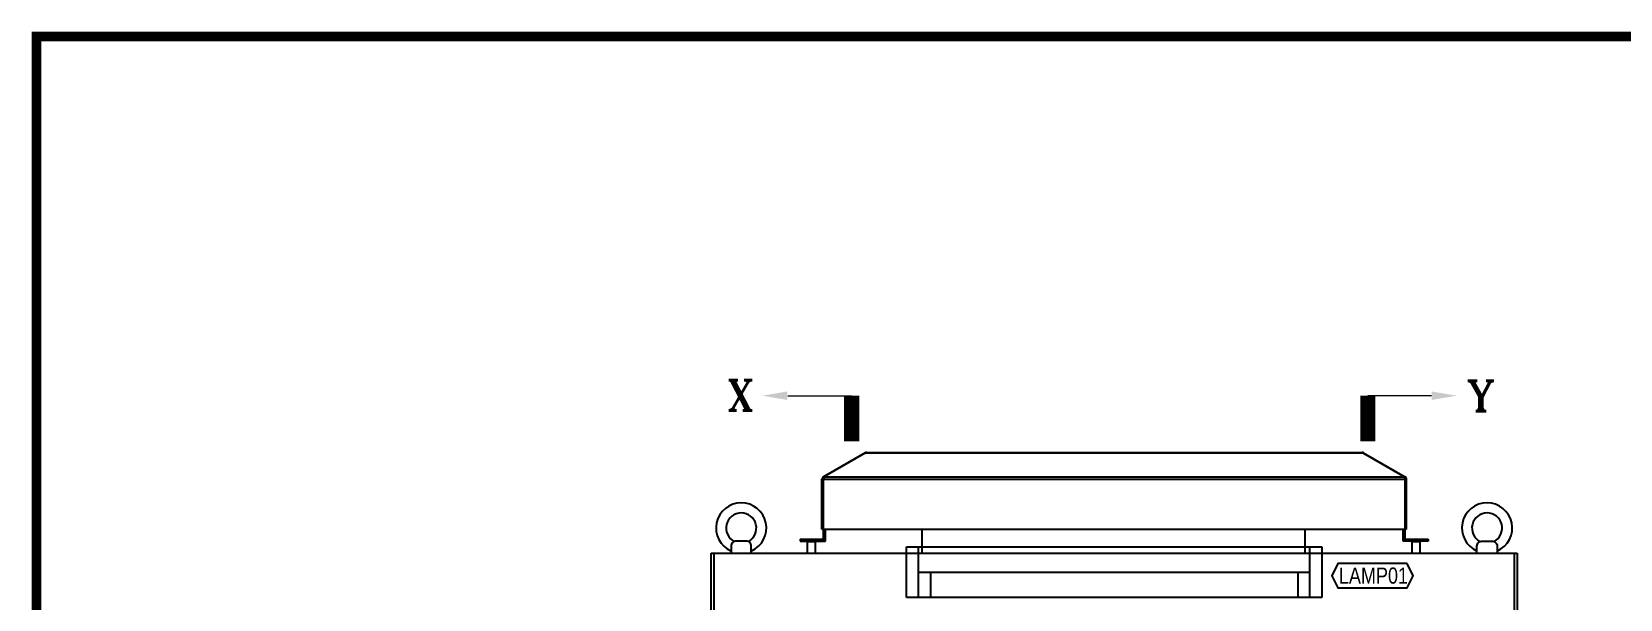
# Model space of a CAD drawing. Extents: x 81444 to 119867, y -54538 to -29386.
# Drawn here: x 86485 to 88061, y -47450 to -46887 of the extents above; entities that cross this region are included whole.
import ezdxf
from ezdxf.enums import TextEntityAlignment as Align
from ezdxf.lldxf.tags import DXFTag

# ---------------------------------------------------------------- set-up
doc = ezdxf.new("R2010")
doc.units = 0
doc.header["$LTSCALE"] = 100
doc.header["$MEASUREMENT"] = 0
for name, color, linetype in [('LOOP', 5, 'Continuous'), ('PANEL', 7, 'Continuous'), ('t', 1, 'Continuous'), ('TEXT', 7, 'Continuous')]:
    doc.layers.add(name, color=color, linetype=linetype)
doc.styles.add('HZ', font='arial.ttf', dxfattribs={"width": 0.7})
doc.styles.add('ROMANT', font='romant.shx')
doc.styles.get("Standard").update_dxf_attribs({"font": ''})
doc.styles.get('Standard').set_extended_font_data('SimSun')
tags = doc.linetypes.add('HIDDEN', pattern=[0.375, 0.25, -0.125]).pattern_tags.tags
tags[6:7] = [DXFTag(74, 4), DXFTag(75, 0), DXFTag(340, '0'), DXFTag(46, 1.0), DXFTag(50, 0.0), DXFTag(44, 0.0), DXFTag(45, 0.0)]
tags[4:5] = [DXFTag(74, 4), DXFTag(75, 0), DXFTag(340, '0'), DXFTag(46, 1.0), DXFTag(50, 0.0), DXFTag(44, 0.0), DXFTag(45, 0.0)]

# ---------------------------------------------------------------- blocks, each defined once
blk = doc.blocks.new('图框')
at = {"layer": 't', "color": 7, "const_width": 9.62}
blk.add_lwpolyline([(4115.6, -3151.6), (4115.6, 0), (0, 0), (0, -3151.6)], close=True, dxfattribs=at)
at = {"color": 7, "flags": 8}
for tag, p, height in [('DWG.NAME:', (1381.6, -2910.4), 25), ('PROJECTNAME:', (3125.5, -2912.8), 24), ('PROJECTNAME：', (3339.1, -2913.1), 25), ('DWG.NO.:', (3128.2, -3030.4), 24), ('图纸编号', (3315.4, -3052.4), 24), ('FILENO.:', (3128.7, -3106.1), 24), ('文档号', (3317.7, -3124.1), 24)]:
    blk.add_attdef(tag, p, '', height=height, dxfattribs=at)
for tag, p in [('图纸名称:', (1377.8, -2965.9)), ('项目名称：', (3121.6, -2984.3)), ('项目名称：', (3325, -2984.3))]:
    blk.add_attdef(tag, text='', height=25, dxfattribs=at).set_placement(p, align=Align.BOTTOM_LEFT)
for tag, height, p in [('RENLIU', 24, (698.2, -2950.4)), ('SHUFENWANG', 24, (885.8, -2950.4)), ('FANGHOU', 24, (1069.7, -2950.4)), ('DANDANLI', 24, (1250, -2950.4)), ('设计时间', 23, (213.9, -2974.9)), ('A', 23, (59.9, -2974.9)), ('刘仁', 23, (698.2, -3002.2)), ('王姝芬', 23, (885.8, -3002.2)), ('侯方', 23, (1069.7, -3002.2)), ('李丹丹', 23, (1250, -3002.2)), ('#10STATIONONTROLCABINETCOVER', 30, (1777.9, -3017.2)), ('PAGEXOFX', 24, (3953.7, -3039.1)), ('REV.', 24, (59.4, -3063)), ('DATE', 24, (208.9, -3063)), ('DESCRIPTION', 24, (451.7, -3063)), ('PREPARED', 24, (698.2, -3063)), ('CHECKED', 24, (885.8, -3063)), ('SIGNED', 24, (1069.7, -3063)), ('APPROVED', 24, (1250, -3063)), ('图纸名称', 30, (1777.9, -3094.7)), ('第几页共几页', 24, (3953.7, -3114.1))]:
    blk.add_attdef(tag, text='', height=height, dxfattribs=at).set_placement(p, align=Align.MIDDLE)
at = {"color": 7, "width": 0.8, "flags": 8}
blk.add_attdef('HANGZHOUHOLLYSYSAUTOMATIONCO.,LTD.', text='', height=24, dxfattribs=at).set_placement((2770.1, -3045.7), align=Align.MIDDLE)
blk = doc.blocks.new('风帽正面')
at = {"linetype": 'Continuous'}
for p, q in [((60582.9, -62124.9), (60541.6, -62148.8)), ((60583.7, -62124.9), (60542.3, -62148.8)), ((60582.9, -62124.9), (60583.1, -62125.3)), ((60583.7, -62124.9), (61076.8, -62124.9)), ((60584.3, -62124.6), (61076.2, -62124.6)), ((61076.8, -62124.9), (61118.1, -62148.8)), ((61077.6, -62124.9), (61077.4, -62125.3)), ((61077.6, -62124.9), (61118.9, -62148.8)), ((60540.2, -62200.6), (60540.2, -62151.1)), ((60540.2, -62151.1), (60541.7, -62151.1)), ((60541.6, -62148.8), (60542.1, -62149.6)), ((60541.7, -62200.6), (60541.7, -62151.1)), ((60541.7, -62151.1), (61118.7, -62151.1)), ((60542.3, -62148.8), (61118.1, -62148.8)), ((61118.9, -62148.8), (61118.4, -62149.6)), ((61118.7, -62200.6), (61118.7, -62151.1)), ((61120.2, -62151.1), (61118.7, -62151.1)), ((61120.2, -62200.6), (61120.2, -62151.1)), ((60540.2, -62200.6), (60541.7, -62200.6)), ((60541.7, -62210.6), (60541.7, -62200.6)), ((60541.7, -62200.6), (61118.7, -62200.6)), ((60543.7, -62212.6), (60543.7, -62200.6)), ((60639.7, -62224.6), (60639.7, -62200.6)), ((61019.7, -62224.6), (61019.7, -62200.6)), ((61116.7, -62212.6), (61116.7, -62200.6)), ((61118.7, -62210.6), (61118.7, -62200.6)), ((61120.2, -62200.6), (61118.7, -62200.6)), ((60518.7, -62210.6), (60518.7, -62212.6)), ((60518.7, -62210.6), (60541.7, -62210.6)), ((60518.7, -62212.6), (60543.7, -62212.6)), ((60521.7, -62210.6), (60521.7, -62212.6)), ((60526.2, -62212.6), (60525.7, -62213.1)), ((60525.7, -62224.6), (60525.7, -62213.1)), ((60525.7, -62213.1), (60533.7, -62213.1)), ((60533.7, -62213.1), (60533.2, -62212.6)), ((60533.7, -62224.6), (60533.7, -62213.1)), ((60543.7, -62212.6), (60541.7, -62210.6)), ((61116.7, -62212.6), (61118.7, -62210.6)), ((61141.7, -62212.6), (61116.7, -62212.6)), ((61118.7, -62210.6), (61141.7, -62210.6)), ((61126.2, -62212.6), (61125.7, -62213.1)), ((61125.7, -62224.6), (61125.7, -62213.1)), ((61125.7, -62213.1), (61133.7, -62213.1)), ((61133.7, -62213.1), (61133.2, -62212.6)), ((61133.7, -62224.6), (61133.7, -62213.1)), ((61138.7, -62210.6), (61138.7, -62212.6)), ((61141.7, -62210.6), (61141.7, -62212.6))]:
    blk.add_line(p, q, dxfattribs=at)
for centre, radius, start, end in [((60584.3, -62127.3), 2.7, 90, 120), ((61076.2, -62127.3), 2.7, 60, 90), ((60542.9, -62151.1), 2.7, 120, 180), ((60693.6, -62183.3), 155.2, 167.8738, 168.0486), ((60588.1, -62160.6), 47.3, 167.3118, 167.8829), ((61072.4, -62160.6), 47.3, 12.1171, 12.6882), ((60966.9, -62183.3), 155.2, 11.9514, 12.1262), ((61117.5, -62151.1), 2.7, 0, 60)]:
    blk.add_arc(centre, radius, start, end, dxfattribs=at)
for points, start_tangent, end_tangent in [([(60583.7, -62124.9), (60583.8, -62124.8), (60584.1, -62124.6)], (0.647129, 0.762381), (0.925529, 0.378677)), ([(60584.1, -62124.6), (60584.3, -62124.6)], (0.925529, 0.378677), (1, 0)), ([(61076.4, -62124.6), (61076.2, -62124.6)], (-0.925529, 0.378677), (-1, 0)), ([(61076.8, -62124.9), (61076.7, -62124.8), (61076.4, -62124.6)], (-0.647129, 0.762381), (-0.925529, 0.378677)), ([(60542.1, -62149.4), (60542.1, -62149.6), (60541.9, -62150.2)], (-0.266985, -0.963701), (-0.2203, -0.975432)), ([(60542.3, -62148.8), (60542.3, -62148.9), (60542.1, -62149.4)], (-0.390683, -0.920525), (-0.266985, -0.963701)), ([(61118.1, -62148.8), (61118.2, -62148.9), (61118.3, -62149.4)], (0.390683, -0.920525), (0.266985, -0.963701)), ([(61118.3, -62149.4), (61118.4, -62149.6), (61118.5, -62150.2)], (0.266985, -0.963701), (0.2203, -0.975432))]:
    blk.add_spline(points, degree=3, dxfattribs=dict(at, start_tangent=start_tangent, end_tangent=end_tangent))
blk = doc.blocks.new('LAMP')
at = {"layer": 'PANEL', "color": 9}
for p, q in [((-206.2, 0), (206.2, 0)), ((-206.2, -50), (-206.2, 0)), ((-194.2, -50), (-194.2, 0)), ((194.2, -50), (194.2, 0)), ((206.2, 0), (206.2, -50)), ((-194.2, -25), (194.2, -25)), ((-182.2, -25), (-182.2, -50)), ((182.2, -25), (182.2, -50)), ((206.2, -50), (-206.2, -50))]:
    blk.add_line(p, q, dxfattribs=at)

msp = doc.modelspace()

# ---------------------------------------------------------------- linework, layer by layer
at = {"color": 7}
for p, q in [((87159.1, -49514.4), (87159.1, -47404.4)), ((87159.1, -47404.4), (87959.1, -47404.4)), ((87959.1, -47404.4), (87959.1, -49514.4))]:
    msp.add_line(p, q, dxfattribs=at)
at = {"color": 7, "linetype": 'HIDDEN'}
for p, q in [((87162.3, -49404.4), (87162.3, -47404.4)), ((87956.1, -47404.4), (87956.1, -49404.4))]:
    msp.add_line(p, q, dxfattribs=at)
at = {"color": 7}
for points in [[(87199.1, -47404.4), (87199.1, -47397.3, 0.414214), (87194.1, -47392.3), (87184.1, -47392.3, 0.414214), (87179.1, -47397.3), (87179.1, -47404.4)], [(87919.1, -47404.4), (87919.1, -47397.3, -0.414214), (87924.1, -47392.3), (87934.1, -47392.3, -0.414214), (87939.1, -47397.3), (87939.1, -47404.4)]]:
    msp.add_lwpolyline(points, format="xyb", dxfattribs=at)
at = {"color": 3}
msp.add_lwpolyline([(87849.9, -47414.7), (87781.1, -47414.7), (87775, -47426.8), (87781.1, -47438.9), (87849.9, -47438.9), (87855.9, -47426.8), (87849.9, -47414.7)], dxfattribs=at)
at = {"color": 7}
for centre, radius, start, end in [((87189.1, -47379.4), 25, 293.5782, 246.4218), ((87929.1, -47379.4), 25, 293.5782, 246.4218), ((87189.1, -47379.4), 15, 297.5291, 242.4709), ((87929.1, -47379.4), 15, 297.5291, 242.4709)]:
    msp.add_arc(centre, radius, start, end, dxfattribs=at)
at = {"layer": 'LOOP', "color": 5, "lineweight": 0}
for p, q in [((87235.3, -47248.2), (87298.7, -47248.2)), ((87874.1, -47248.2), (87810.7, -47248.2))]:
    msp.add_line(p, q, dxfattribs=at)
at = {"layer": 'LOOP', "color": 5, "lineweight": 0, "const_width": 15}
for points in [[(87298.7, -47248.2), (87298.7, -47293.3)], [(87810.7, -47248.2), (87810.7, -47293.3)]]:
    msp.add_lwpolyline(points, dxfattribs=at)
at = {"layer": 'LOOP', "color": 5, "lineweight": 0}
for points in [[(87234.8, -47244), (87209.8, -47248.2), (87234.8, -47252.4)], [(87874.1, -47252.4), (87899.1, -47248.2), (87874.1, -47244)]]:
    msp.add_solid(points, dxfattribs=at)

# ---------------------------------------------------------------- block references
at = {"color": 1}
msp.add_blockref('图框', (86489.9, -46892.1), dxfattribs=at)
at = {"lineweight": 20}
msp.add_blockref('风帽正面', (26729, 14820.2), dxfattribs=at)
at = {"color": 7}
msp.add_blockref('LAMP', (87559.1, -47398.2), dxfattribs=at)

# ---------------------------------------------------------------- texts
at = {"style": 'HZ', "width": 0.8}
msp.add_text('LAMP01', height=16, dxfattribs=at).set_placement((87782.1, -47434.6))
at = {"layer": 'TEXT', "color": 5, "lineweight": 0, "style": 'ROMANT'}
for s, p in [('X', (87188.2, -47262.9)), ('Y', (87923, -47263.5))]:
    msp.add_text(s, height=30, dxfattribs=at).set_placement(p, align=Align.CENTER)

doc.saveas('drawing.dxf')
